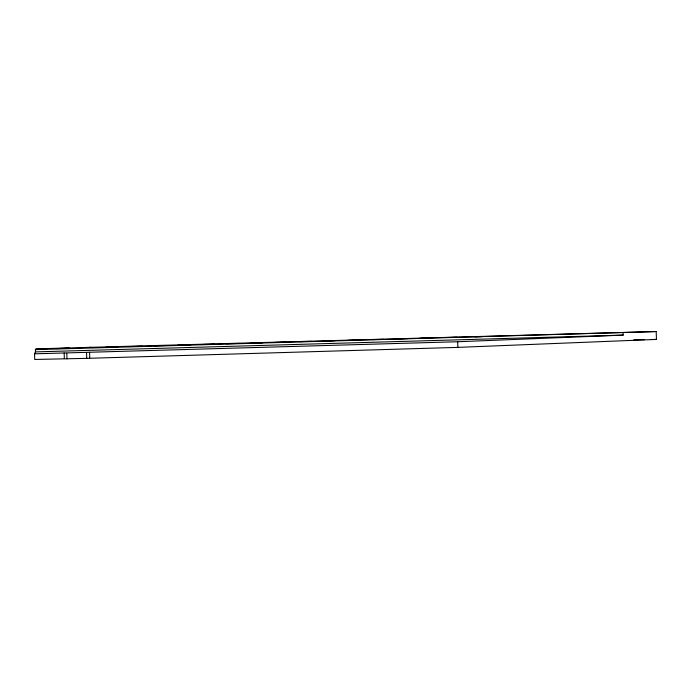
<?xml version="1.0" encoding="UTF-8"?>
<svg xmlns="http://www.w3.org/2000/svg" width="691" height="691" viewBox="0 0 691 691"><rect width="100%" height="100%" fill="white"/><g stroke="black" fill="none" stroke-linecap="round" stroke-linejoin="round"><path stroke-width="1.04" d="M35.396 349.646L35.759 348.869L656.2 331.542L656.45 339.419L457.883 347.383L86.729 358.353L34.723 359.458L34.55 353.827L35.466 351.892L35.396 349.646L656.2 331.542M69.368 347.875L56.843 348.61M34.55 353.827L457.701 341.751L623.178 335.118L623.109 332.863M36.744 349.188L45.209 348.946M93.907 347.556L89.122 347.314M105.749 347.219L117.591 346.882M129.433 346.545L142.346 346.174M154.188 345.837L166.03 345.5M177.872 345.155L190.794 344.792M202.627 344.455L214.469 344.118M226.311 343.772L239.233 343.41M251.066 343.073L262.908 342.727M274.75 342.39L286.592 342.054M299.514 341.691L311.347 341.345M323.189 341.009L335.031 340.672M347.953 340.3L359.795 339.963M371.628 339.627L383.47 339.29M396.392 338.918L408.234 338.581M420.068 338.245L431.91 337.908M444.831 337.536L456.673 337.199M35.466 351.892L623.178 335.118M474.976 336.854L481.428 336.742M633.794 339.808L644.582 339.627M651.052 339.514L656.45 339.419M457.701 341.751L457.883 347.383M89.562 352.255L89.735 357.886M86.556 352.73L86.729 358.353M66.811 353.291L66.984 358.923M64.168 352.98L64.349 358.612"/></g></svg>
